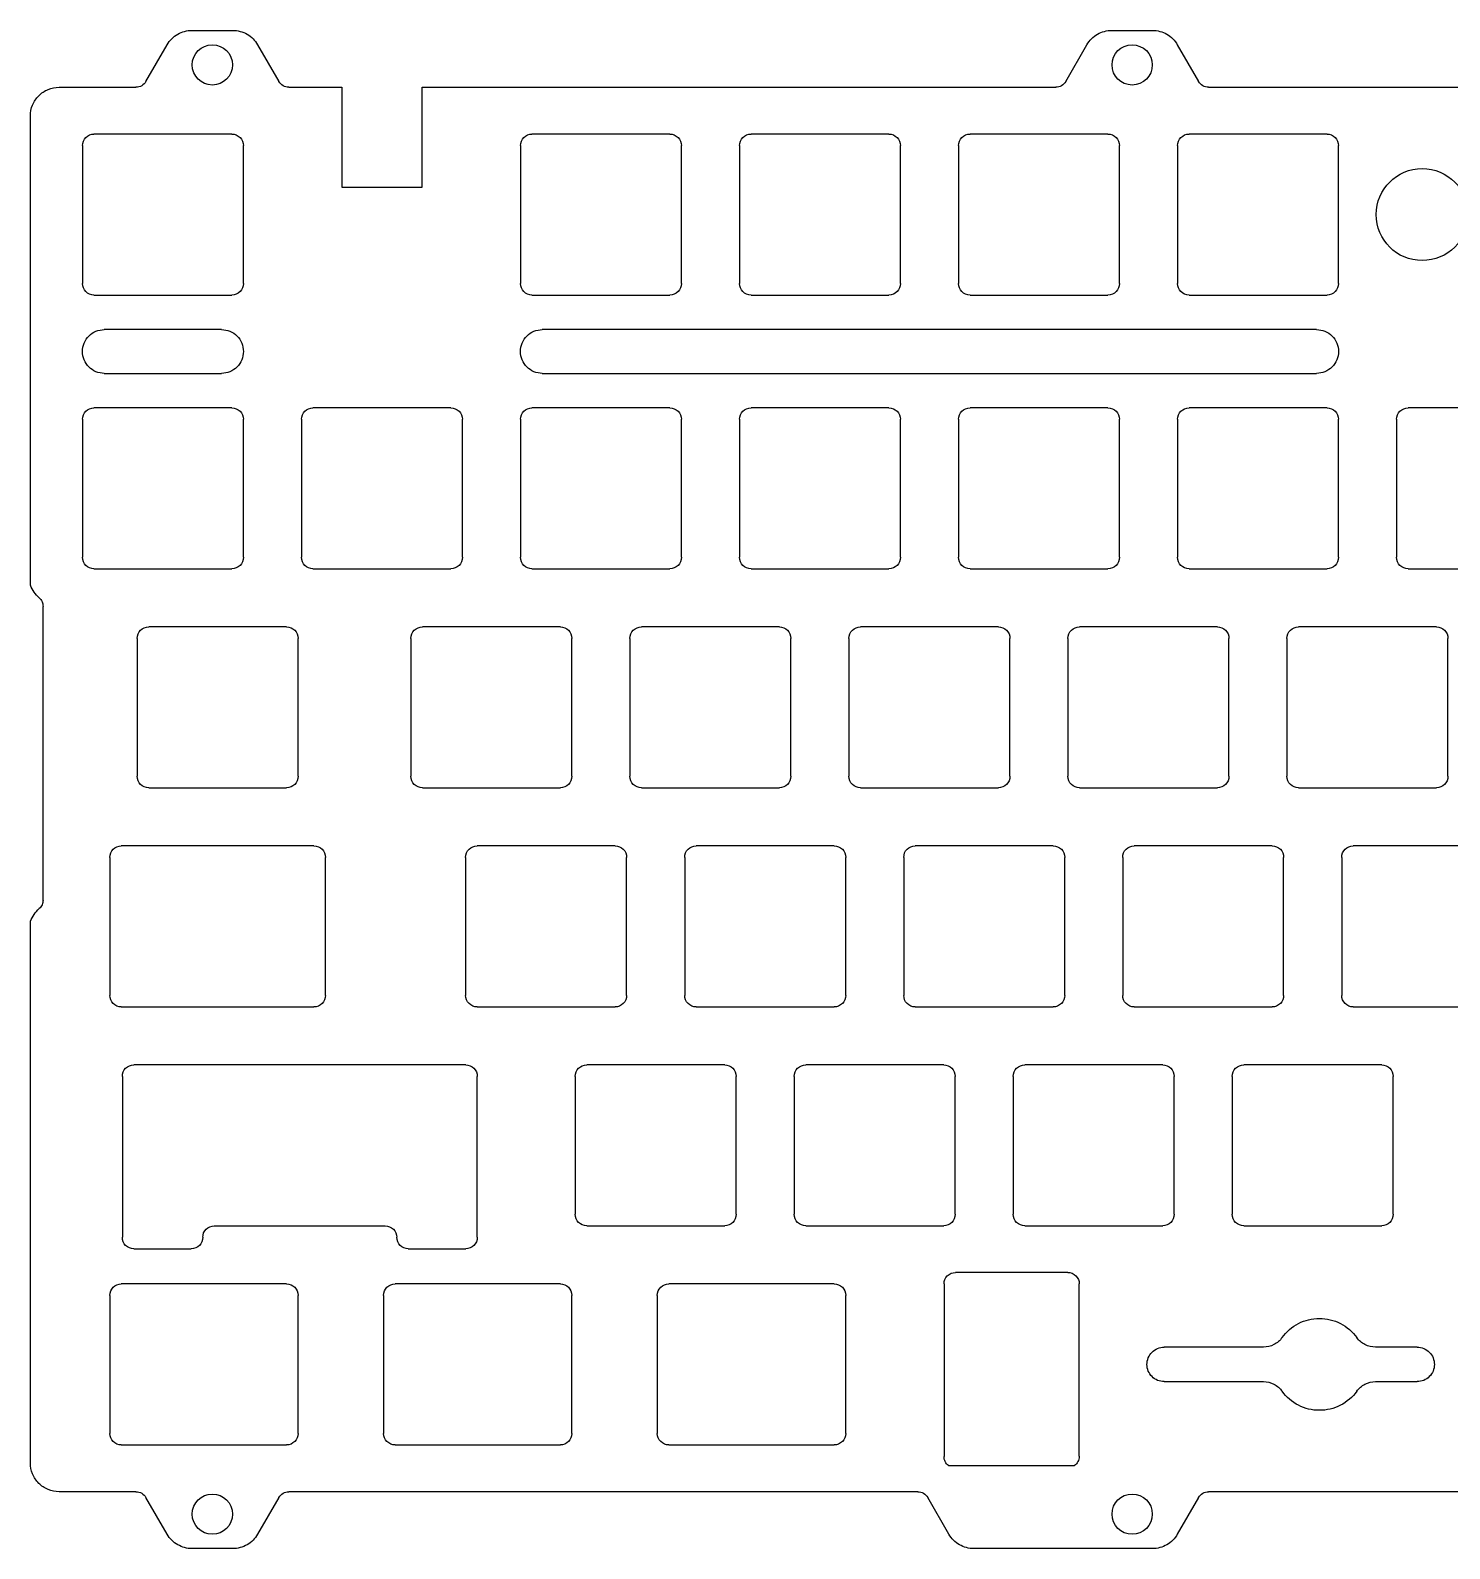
# Model space of a CAD drawing. Header units: millimetres. Extents: x 0 to 592, y 0 to 132.
# Drawn here: x 0 to 123.4, y 0 to 132.1 of the extents above; entities that cross this region are included whole.
import ezdxf

# ---------------------------------------------------------------- set-up
doc = ezdxf.new("R2010")
doc.units = ezdxf.units.MM
doc.layers.get('0').update_dxf_attribs({"lineweight": 35})

msp = doc.modelspace()

# ---------------------------------------------------------------- linework, layer by layer
at = {"color": 7, "linetype": 'Continuous', "lineweight": 25}
for p, q in [((14.06, 132.06), (17.6, 132.06)), ((94.06, 132.06), (97.6, 132.06)), ((10.05, 127.61), (11.9, 130.81)), ((19.76, 130.81), (21.61, 127.61)), ((90.05, 127.61), (91.9, 130.81)), ((99.76, 130.81), (101.61, 127.61)), ((2.5, 127.11), (9.18, 127.11)), ((22.48, 127.11), (27.08, 127.11)), ((27.08, 127.11), (27.08, 118.41)), ((34.08, 118.41), (34.08, 127.11)), ((34.08, 127.11), (89.18, 127.11)), ((102.48, 127.11), (169.18, 127.11)), ((0, 121.74), (0, 124.61)), ((17.53, 123.04), (5.53, 123.04)), ((55.63, 123.04), (43.63, 123.04)), ((74.68, 123.04), (62.68, 123.04)), ((93.73, 123.04), (81.73, 123.04)), ((112.78, 123.04), (100.78, 123.04)), ((0, 83.8), (0, 121.73)), ((4.53, 122.04), (4.53, 110.04)), ((18.53, 110.04), (18.53, 122.04)), ((42.63, 122.04), (42.63, 110.04)), ((56.63, 110.04), (56.63, 122.04)), ((61.68, 122.04), (61.68, 110.04)), ((75.68, 110.04), (75.68, 122.04)), ((80.73, 122.04), (80.73, 110.04)), ((94.73, 110.04), (94.73, 122.04)), ((99.78, 122.04), (99.78, 110.04)), ((113.78, 110.04), (113.78, 122.04)), ((27.08, 118.41), (34.08, 118.41)), ((5.53, 109.04), (17.53, 109.04)), ((43.63, 109.04), (55.63, 109.04)), ((62.68, 109.04), (74.68, 109.04)), ((81.73, 109.04), (93.73, 109.04)), ((100.78, 109.04), (112.78, 109.04)), ((16.63, 106.03), (6.43, 106.03)), ((111.88, 106.03), (44.53, 106.03)), ((6.43, 102.23), (16.63, 102.23)), ((44.53, 102.23), (111.88, 102.23)), ((17.53, 99.23), (5.53, 99.23)), ((36.58, 99.23), (24.58, 99.23)), ((55.63, 99.23), (43.63, 99.23)), ((74.68, 99.23), (62.68, 99.23)), ((93.73, 99.23), (81.73, 99.23)), ((112.78, 99.23), (100.78, 99.23)), ((131.83, 99.23), (119.83, 99.23)), ((4.53, 98.23), (4.53, 86.23)), ((18.53, 86.23), (18.53, 98.23)), ((23.58, 98.23), (23.58, 86.23)), ((37.58, 86.23), (37.58, 98.23)), ((42.63, 98.23), (42.63, 86.23)), ((56.63, 86.23), (56.63, 98.23)), ((61.68, 98.23), (61.68, 86.23)), ((75.68, 86.23), (75.68, 98.23)), ((80.73, 98.23), (80.73, 86.23)), ((94.73, 86.23), (94.73, 98.23)), ((99.78, 98.23), (99.78, 86.23)), ((113.78, 86.23), (113.78, 98.23)), ((118.83, 98.23), (118.83, 86.23)), ((5.53, 85.23), (17.53, 85.23)), ((24.58, 85.23), (36.58, 85.23)), ((43.63, 85.23), (55.63, 85.23)), ((62.68, 85.23), (74.68, 85.23)), ((81.73, 85.23), (93.73, 85.23)), ((100.78, 85.23), (112.78, 85.23)), ((119.83, 85.23), (131.83, 85.23)), ((1.1, 56.41), (1.1, 81.96)), ((22.29, 80.18), (10.29, 80.18)), ((46.1, 80.18), (34.1, 80.18)), ((65.15, 80.18), (53.15, 80.18)), ((84.2, 80.18), (72.2, 80.18)), ((103.25, 80.18), (91.25, 80.18)), ((122.3, 80.18), (110.3, 80.18)), ((9.29, 79.18), (9.29, 67.18)), ((23.29, 67.18), (23.29, 79.18)), ((33.1, 79.18), (33.1, 67.18)), ((47.1, 67.18), (47.1, 79.18)), ((52.15, 79.18), (52.15, 67.18)), ((66.15, 67.18), (66.15, 79.18)), ((71.2, 79.18), (71.2, 67.18)), ((85.2, 67.18), (85.2, 79.18)), ((90.25, 79.18), (90.25, 67.18)), ((104.25, 67.18), (104.25, 79.18)), ((109.3, 79.18), (109.3, 67.18)), ((123.3, 67.18), (123.3, 79.18)), ((10.29, 66.18), (22.29, 66.18)), ((34.1, 66.18), (46.1, 66.18)), ((53.15, 66.18), (65.15, 66.18)), ((72.2, 66.18), (84.2, 66.18)), ((91.25, 66.18), (103.25, 66.18)), ((110.3, 66.18), (122.3, 66.18)), ((24.67, 61.12), (7.91, 61.12)), ((50.86, 61.12), (38.86, 61.12)), ((69.92, 61.12), (57.92, 61.12)), ((88.97, 61.12), (76.97, 61.12)), ((108.01, 61.12), (96.01, 61.12)), ((127.06, 61.12), (115.06, 61.12)), ((6.91, 60.12), (6.91, 48.12)), ((25.67, 48.12), (25.67, 60.12)), ((37.86, 60.12), (37.86, 48.12)), ((51.86, 48.12), (51.86, 60.12)), ((56.92, 60.12), (56.92, 48.12)), ((70.92, 48.12), (70.92, 60.12)), ((75.97, 60.12), (75.97, 48.12)), ((89.97, 48.12), (89.97, 60.12)), ((95.01, 60.12), (95.01, 48.12)), ((109.01, 48.12), (109.01, 60.12)), ((114.06, 60.12), (114.06, 48.12)), ((0, 7.45), (0, 54.57)), ((7.91, 47.12), (24.67, 47.12)), ((38.86, 47.12), (50.86, 47.12)), ((57.92, 47.12), (69.92, 47.12)), ((76.97, 47.12), (88.97, 47.12)), ((96.01, 47.12), (108.01, 47.12)), ((115.06, 47.12), (127.06, 47.12)), ((8, 41.08), (8, 27.08)), ((37.87, 42.08), (9, 42.08)), ((38.87, 27.08), (38.87, 41.08)), ((47.39, 41.08), (47.39, 29.08)), ((60.39, 42.08), (48.39, 42.08)), ((61.39, 29.08), (61.39, 41.08)), ((66.44, 41.08), (66.44, 29.08)), ((79.44, 42.08), (67.44, 42.08)), ((80.44, 29.08), (80.44, 41.08)), ((85.49, 41.08), (85.49, 29.08)), ((98.49, 42.08), (86.49, 42.08)), ((99.49, 29.08), (99.49, 41.08)), ((104.54, 41.08), (104.54, 29.08)), ((117.54, 42.08), (105.54, 42.08)), ((118.54, 29.08), (118.54, 41.08)), ((16, 28.08), (30.87, 28.08)), ((48.39, 28.08), (60.39, 28.08)), ((67.44, 28.08), (79.44, 28.08)), ((86.49, 28.08), (98.49, 28.08)), ((105.54, 28.08), (117.54, 28.08)), ((9, 26.08), (14, 26.08)), ((32.87, 26.08), (37.87, 26.08)), ((90.23, 24.02), (80.46, 24.02)), ((22.29, 23.03), (7.91, 23.03)), ((46.1, 23.03), (31.72, 23.03)), ((69.92, 23.03), (55.53, 23.03)), ((79.47, 23.03), (79.47, 8.02)), ((91.23, 8.03), (91.23, 23.03)), ((6.91, 22.03), (6.91, 10.02)), ((23.29, 10.02), (23.29, 22.03)), ((30.72, 22.03), (30.72, 10.02)), ((47.1, 10.02), (47.1, 22.03)), ((54.53, 22.03), (54.53, 10.02)), ((70.92, 10.02), (70.92, 22.03)), ((107.25, 17.53), (98.62, 17.53)), ((120.62, 17.53), (116.99, 17.53)), ((98.62, 14.53), (107.25, 14.53)), ((116.99, 14.53), (120.62, 14.53)), ((7.91, 9.02), (22.29, 9.02)), ((31.72, 9.02), (46.1, 9.02)), ((55.53, 9.02), (69.92, 9.02)), ((79.87, 7.22), (90.82, 7.22)), ((9.18, 4.95), (2.5, 4.95)), ((11.9, 1.25), (10.05, 4.45)), ((21.61, 4.45), (19.76, 1.25)), ((77.18, 4.95), (22.48, 4.95)), ((79.9, 1.25), (78.05, 4.45)), ((101.61, 4.45), (99.76, 1.25)), ((169.18, 4.95), (102.48, 4.95)), ((17.6, 0), (14.06, 0)), ((97.6, 0), (82.06, 0))]:
    msp.add_line(p, q, dxfattribs=at)
for centre, radius in [((15.83, 129.06), 1.75), ((95.83, 129.06), 1.75), ((121.06, 116.04), 4), ((15.83, 3), 1.75), ((95.83, 3), 1.75)]:
    msp.add_circle(centre, radius, dxfattribs=at)
for points, knots in [([(11.9, 130.81), (12.12, 131.19), (12.44, 131.51), (13.19, 131.95), (13.63, 132.06), (14.06, 132.06)], [0, 0, 0, 0, 1.305135, 1.305135, 2.61027, 2.61027, 2.61027, 2.61027]), ([(17.6, 132.06), (18.04, 132.06), (18.47, 131.95), (19.23, 131.51), (19.55, 131.19), (19.76, 130.81)], [0, 0, 0, 0, 1.305135, 1.305135, 2.61027, 2.61027, 2.61027, 2.61027]), ([(91.9, 130.81), (92.12, 131.19), (92.44, 131.51), (93.19, 131.95), (93.63, 132.06), (94.06, 132.06)], [0, 0, 0, 0, 1.305135, 1.305135, 2.61027, 2.61027, 2.61027, 2.61027]), ([(97.6, 132.06), (98.04, 132.06), (98.47, 131.95), (99.23, 131.51), (99.55, 131.19), (99.76, 130.81)], [0, 0, 0, 0, 1.305135, 1.305135, 2.61027, 2.61027, 2.61027, 2.61027]), ([(0, 124.61), (0, 124.94), (0.07, 125.27), (0.32, 125.87), (0.5, 126.15), (0.96, 126.61), (1.24, 126.8), (1.85, 127.05), (2.17, 127.11), (2.5, 127.11)], [0, 0, 0, 0, 0.980141, 0.980141, 1.960282, 1.960282, 2.940424, 2.940424, 3.920565, 3.920565, 3.920565, 3.920565]), ([(10.05, 127.61), (9.96, 127.46), (9.84, 127.33), (9.53, 127.16), (9.36, 127.11), (9.18, 127.11)], [0, 0, 0, 0, 0.522054, 0.522054, 1.044108, 1.044108, 1.044108, 1.044108]), ([(22.48, 127.11), (22.3, 127.11), (22.13, 127.16), (21.83, 127.33), (21.7, 127.46), (21.61, 127.61)], [0, 0, 0, 0, 0.522054, 0.522054, 1.044108, 1.044108, 1.044108, 1.044108]), ([(90.05, 127.61), (89.96, 127.46), (89.84, 127.33), (89.53, 127.16), (89.36, 127.11), (89.18, 127.11)], [0, 0, 0, 0, 0.522054, 0.522054, 1.044108, 1.044108, 1.044108, 1.044108]), ([(102.48, 127.11), (102.3, 127.11), (102.13, 127.16), (101.83, 127.33), (101.7, 127.46), (101.61, 127.61)], [0, 0, 0, 0, 0.522054, 0.522054, 1.044108, 1.044108, 1.044108, 1.044108]), ([(4.53, 122.04), (4.53, 122.3), (4.64, 122.56), (5.01, 122.93), (5.27, 123.04), (5.53, 123.04)], [0, 0, 0, 0, 0.779981, 0.779981, 1.559962, 1.559962, 1.559962, 1.559962]), ([(17.53, 123.04), (17.79, 123.04), (18.05, 122.93), (18.42, 122.56), (18.53, 122.3), (18.53, 122.04)], [0, 0, 0, 0, 0.779981, 0.779981, 1.559962, 1.559962, 1.559962, 1.559962]), ([(42.63, 122.04), (42.63, 122.3), (42.74, 122.56), (43.11, 122.93), (43.37, 123.04), (43.63, 123.04)], [0, 0, 0, 0, 0.779981, 0.779981, 1.559962, 1.559962, 1.559962, 1.559962]), ([(55.63, 123.04), (55.89, 123.04), (56.15, 122.93), (56.52, 122.56), (56.63, 122.3), (56.63, 122.04)], [0, 0, 0, 0, 0.779981, 0.779981, 1.559962, 1.559962, 1.559962, 1.559962]), ([(61.68, 122.04), (61.68, 122.3), (61.79, 122.56), (62.16, 122.93), (62.42, 123.04), (62.68, 123.04)], [0, 0, 0, 0, 0.779981, 0.779981, 1.559962, 1.559962, 1.559962, 1.559962]), ([(74.68, 123.04), (74.94, 123.04), (75.2, 122.93), (75.57, 122.56), (75.68, 122.3), (75.68, 122.04)], [0, 0, 0, 0, 0.779981, 0.779981, 1.559962, 1.559962, 1.559962, 1.559962]), ([(80.73, 122.04), (80.73, 122.3), (80.84, 122.56), (81.21, 122.93), (81.47, 123.04), (81.73, 123.04)], [0, 0, 0, 0, 0.779981, 0.779981, 1.559962, 1.559962, 1.559962, 1.559962]), ([(93.73, 123.04), (93.99, 123.04), (94.25, 122.93), (94.62, 122.56), (94.73, 122.3), (94.73, 122.04)], [0, 0, 0, 0, 0.779981, 0.779981, 1.559962, 1.559962, 1.559962, 1.559962]), ([(99.78, 122.04), (99.78, 122.3), (99.89, 122.56), (100.26, 122.93), (100.52, 123.04), (100.78, 123.04)], [0, 0, 0, 0, 0.779981, 0.779981, 1.559962, 1.559962, 1.559962, 1.559962]), ([(112.78, 123.04), (113.04, 123.04), (113.3, 122.93), (113.67, 122.56), (113.78, 122.3), (113.78, 122.04)], [0, 0, 0, 0, 0.779981, 0.779981, 1.559962, 1.559962, 1.559962, 1.559962]), ([(5.53, 109.04), (5.27, 109.04), (5.01, 109.15), (4.64, 109.52), (4.53, 109.78), (4.53, 110.04)], [0, 0, 0, 0, 0.779981, 0.779981, 1.559962, 1.559962, 1.559962, 1.559962]), ([(18.53, 110.04), (18.53, 109.78), (18.42, 109.52), (18.05, 109.15), (17.79, 109.04), (17.53, 109.04)], [0, 0, 0, 0, 0.779981, 0.779981, 1.559962, 1.559962, 1.559962, 1.559962]), ([(43.63, 109.04), (43.37, 109.04), (43.11, 109.15), (42.74, 109.52), (42.63, 109.78), (42.63, 110.04)], [0, 0, 0, 0, 0.779981, 0.779981, 1.559962, 1.559962, 1.559962, 1.559962]), ([(56.63, 110.04), (56.63, 109.78), (56.52, 109.52), (56.15, 109.15), (55.89, 109.04), (55.63, 109.04)], [0, 0, 0, 0, 0.779981, 0.779981, 1.559962, 1.559962, 1.559962, 1.559962]), ([(62.68, 109.04), (62.42, 109.04), (62.16, 109.15), (61.79, 109.52), (61.68, 109.78), (61.68, 110.04)], [0, 0, 0, 0, 0.779981, 0.779981, 1.559962, 1.559962, 1.559962, 1.559962]), ([(75.68, 110.04), (75.68, 109.78), (75.57, 109.52), (75.2, 109.15), (74.94, 109.04), (74.68, 109.04)], [0, 0, 0, 0, 0.779981, 0.779981, 1.559962, 1.559962, 1.559962, 1.559962]), ([(81.73, 109.04), (81.47, 109.04), (81.21, 109.15), (80.84, 109.52), (80.73, 109.78), (80.73, 110.04)], [0, 0, 0, 0, 0.779981, 0.779981, 1.559962, 1.559962, 1.559962, 1.559962]), ([(94.73, 110.04), (94.73, 109.78), (94.62, 109.52), (94.25, 109.15), (93.99, 109.04), (93.73, 109.04)], [0, 0, 0, 0, 0.779981, 0.779981, 1.559962, 1.559962, 1.559962, 1.559962]), ([(100.78, 109.04), (100.52, 109.04), (100.26, 109.15), (99.89, 109.52), (99.78, 109.78), (99.78, 110.04)], [0, 0, 0, 0, 0.779981, 0.779981, 1.559962, 1.559962, 1.559962, 1.559962]), ([(113.78, 110.04), (113.78, 109.78), (113.67, 109.52), (113.3, 109.15), (113.04, 109.04), (112.78, 109.04)], [0, 0, 0, 0, 0.779981, 0.779981, 1.559962, 1.559962, 1.559962, 1.559962]), ([(6.43, 102.23), (6.18, 102.23), (5.93, 102.28), (5.47, 102.47), (5.26, 102.61), (4.91, 102.96), (4.77, 103.17), (4.58, 103.63), (4.53, 103.88), (4.53, 104.38), (4.58, 104.63), (4.77, 105.09), (4.91, 105.3), (5.26, 105.65), (5.47, 105.79), (5.93, 105.98), (6.18, 106.03), (6.43, 106.03)], [0, 0, 0, 0, 0.744907, 0.744907, 1.489815, 1.489815, 2.234722, 2.234722, 2.979629, 2.979629, 3.724536, 3.724536, 4.469444, 4.469444, 5.214351, 5.214351, 5.959258, 5.959258, 5.959258, 5.959258]), ([(16.63, 106.03), (16.88, 106.03), (17.12, 105.98), (17.58, 105.79), (17.8, 105.65), (18.15, 105.3), (18.29, 105.09), (18.48, 104.63), (18.53, 104.38), (18.53, 103.88), (18.48, 103.63), (18.29, 103.17), (18.15, 102.96), (17.8, 102.61), (17.58, 102.47), (17.12, 102.28), (16.88, 102.23), (16.63, 102.23)], [0, 0, 0, 0, 0.744907, 0.744907, 1.489815, 1.489815, 2.234722, 2.234722, 2.979629, 2.979629, 3.724536, 3.724536, 4.469444, 4.469444, 5.214351, 5.214351, 5.959258, 5.959258, 5.959258, 5.959258]), ([(44.53, 102.23), (44.28, 102.23), (44.03, 102.28), (43.57, 102.47), (43.36, 102.61), (43.01, 102.96), (42.87, 103.17), (42.68, 103.63), (42.63, 103.88), (42.63, 104.38), (42.68, 104.63), (42.87, 105.09), (43.01, 105.3), (43.36, 105.65), (43.57, 105.79), (44.03, 105.98), (44.28, 106.03), (44.53, 106.03)], [0, 0, 0, 0, 0.744907, 0.744907, 1.489815, 1.489815, 2.234722, 2.234722, 2.979629, 2.979629, 3.724536, 3.724536, 4.469444, 4.469444, 5.214351, 5.214351, 5.959258, 5.959258, 5.959258, 5.959258]), ([(111.88, 106.03), (112.13, 106.03), (112.37, 105.98), (112.83, 105.79), (113.05, 105.65), (113.4, 105.3), (113.54, 105.09), (113.73, 104.63), (113.78, 104.38), (113.78, 103.88), (113.73, 103.63), (113.54, 103.17), (113.4, 102.96), (113.05, 102.61), (112.83, 102.47), (112.37, 102.28), (112.13, 102.23), (111.88, 102.23)], [0, 0, 0, 0, 0.744907, 0.744907, 1.489815, 1.489815, 2.234722, 2.234722, 2.979629, 2.979629, 3.724536, 3.724536, 4.469444, 4.469444, 5.214351, 5.214351, 5.959258, 5.959258, 5.959258, 5.959258]), ([(4.53, 98.23), (4.53, 98.49), (4.64, 98.75), (5.01, 99.12), (5.27, 99.23), (5.53, 99.23)], [0, 0, 0, 0, 0.779981, 0.779981, 1.559962, 1.559962, 1.559962, 1.559962]), ([(17.53, 99.23), (17.79, 99.23), (18.05, 99.12), (18.42, 98.75), (18.53, 98.49), (18.53, 98.23)], [0, 0, 0, 0, 0.779981, 0.779981, 1.559962, 1.559962, 1.559962, 1.559962]), ([(23.58, 98.23), (23.58, 98.49), (23.69, 98.75), (24.06, 99.12), (24.32, 99.23), (24.58, 99.23)], [0, 0, 0, 0, 0.779981, 0.779981, 1.559962, 1.559962, 1.559962, 1.559962]), ([(36.58, 99.23), (36.84, 99.23), (37.1, 99.12), (37.47, 98.75), (37.58, 98.49), (37.58, 98.23)], [0, 0, 0, 0, 0.779981, 0.779981, 1.559962, 1.559962, 1.559962, 1.559962]), ([(42.63, 98.23), (42.63, 98.49), (42.74, 98.75), (43.11, 99.12), (43.37, 99.23), (43.63, 99.23)], [0, 0, 0, 0, 0.779981, 0.779981, 1.559962, 1.559962, 1.559962, 1.559962]), ([(55.63, 99.23), (55.89, 99.23), (56.15, 99.12), (56.52, 98.75), (56.63, 98.49), (56.63, 98.23)], [0, 0, 0, 0, 0.779981, 0.779981, 1.559962, 1.559962, 1.559962, 1.559962]), ([(61.68, 98.23), (61.68, 98.49), (61.79, 98.75), (62.16, 99.12), (62.42, 99.23), (62.68, 99.23)], [0, 0, 0, 0, 0.779981, 0.779981, 1.559962, 1.559962, 1.559962, 1.559962]), ([(74.68, 99.23), (74.94, 99.23), (75.2, 99.12), (75.57, 98.75), (75.68, 98.49), (75.68, 98.23)], [0, 0, 0, 0, 0.779981, 0.779981, 1.559962, 1.559962, 1.559962, 1.559962]), ([(80.73, 98.23), (80.73, 98.49), (80.84, 98.75), (81.21, 99.12), (81.47, 99.23), (81.73, 99.23)], [0, 0, 0, 0, 0.779981, 0.779981, 1.559962, 1.559962, 1.559962, 1.559962]), ([(93.73, 99.23), (93.99, 99.23), (94.25, 99.12), (94.62, 98.75), (94.73, 98.49), (94.73, 98.23)], [0, 0, 0, 0, 0.779981, 0.779981, 1.559962, 1.559962, 1.559962, 1.559962]), ([(99.78, 98.23), (99.78, 98.49), (99.89, 98.75), (100.26, 99.12), (100.52, 99.23), (100.78, 99.23)], [0, 0, 0, 0, 0.779981, 0.779981, 1.559962, 1.559962, 1.559962, 1.559962]), ([(112.78, 99.23), (113.04, 99.23), (113.3, 99.12), (113.67, 98.75), (113.78, 98.49), (113.78, 98.23)], [0, 0, 0, 0, 0.779981, 0.779981, 1.559962, 1.559962, 1.559962, 1.559962]), ([(118.83, 98.23), (118.83, 98.49), (118.94, 98.75), (119.31, 99.12), (119.57, 99.23), (119.83, 99.23)], [0, 0, 0, 0, 0.779981, 0.779981, 1.559962, 1.559962, 1.559962, 1.559962]), ([(5.53, 85.23), (5.27, 85.23), (5.01, 85.33), (4.64, 85.7), (4.53, 85.96), (4.53, 86.23)], [0, 0, 0, 0, 0.779981, 0.779981, 1.559962, 1.559962, 1.559962, 1.559962]), ([(18.53, 86.23), (18.53, 85.96), (18.42, 85.7), (18.05, 85.33), (17.79, 85.23), (17.53, 85.23)], [0, 0, 0, 0, 0.779981, 0.779981, 1.559962, 1.559962, 1.559962, 1.559962]), ([(24.58, 85.23), (24.32, 85.23), (24.06, 85.33), (23.69, 85.7), (23.58, 85.96), (23.58, 86.23)], [0, 0, 0, 0, 0.779981, 0.779981, 1.559962, 1.559962, 1.559962, 1.559962]), ([(37.58, 86.23), (37.58, 85.96), (37.47, 85.7), (37.1, 85.33), (36.84, 85.23), (36.58, 85.23)], [0, 0, 0, 0, 0.779981, 0.779981, 1.559962, 1.559962, 1.559962, 1.559962]), ([(43.63, 85.23), (43.37, 85.23), (43.11, 85.33), (42.74, 85.7), (42.63, 85.96), (42.63, 86.23)], [0, 0, 0, 0, 0.779981, 0.779981, 1.559962, 1.559962, 1.559962, 1.559962]), ([(56.63, 86.23), (56.63, 85.96), (56.52, 85.7), (56.15, 85.33), (55.89, 85.23), (55.63, 85.23)], [0, 0, 0, 0, 0.779981, 0.779981, 1.559962, 1.559962, 1.559962, 1.559962]), ([(62.68, 85.23), (62.42, 85.23), (62.16, 85.33), (61.79, 85.7), (61.68, 85.96), (61.68, 86.23)], [0, 0, 0, 0, 0.779981, 0.779981, 1.559962, 1.559962, 1.559962, 1.559962]), ([(75.68, 86.23), (75.68, 85.96), (75.57, 85.7), (75.2, 85.33), (74.94, 85.23), (74.68, 85.23)], [0, 0, 0, 0, 0.779981, 0.779981, 1.559962, 1.559962, 1.559962, 1.559962]), ([(81.73, 85.23), (81.47, 85.23), (81.21, 85.33), (80.84, 85.7), (80.73, 85.96), (80.73, 86.23)], [0, 0, 0, 0, 0.779981, 0.779981, 1.559962, 1.559962, 1.559962, 1.559962]), ([(94.73, 86.23), (94.73, 85.96), (94.62, 85.7), (94.25, 85.33), (93.99, 85.23), (93.73, 85.23)], [0, 0, 0, 0, 0.779981, 0.779981, 1.559962, 1.559962, 1.559962, 1.559962]), ([(100.78, 85.23), (100.52, 85.23), (100.26, 85.33), (99.89, 85.7), (99.78, 85.96), (99.78, 86.23)], [0, 0, 0, 0, 0.779981, 0.779981, 1.559962, 1.559962, 1.559962, 1.559962]), ([(113.78, 86.23), (113.78, 85.96), (113.67, 85.7), (113.3, 85.33), (113.04, 85.23), (112.78, 85.23)], [0, 0, 0, 0, 0.779981, 0.779981, 1.559962, 1.559962, 1.559962, 1.559962]), ([(119.83, 85.23), (119.57, 85.23), (119.31, 85.33), (118.94, 85.7), (118.83, 85.96), (118.83, 86.23)], [0, 0, 0, 0, 0.779981, 0.779981, 1.559962, 1.559962, 1.559962, 1.559962]), ([(0.77, 82.7), (0.88, 82.61), (0.96, 82.49), (1.07, 82.24), (1.1, 82.1), (1.1, 81.96)], [0, 0, 0, 0, 0.4183517, 0.4183517, 0.8367035, 0.8367035, 0.8367035, 0.8367035]), ([(9.29, 79.18), (9.29, 79.44), (9.4, 79.7), (9.77, 80.07), (10.03, 80.18), (10.29, 80.18)], [0, 0, 0, 0, 0.779981, 0.779981, 1.559962, 1.559962, 1.559962, 1.559962]), ([(22.29, 80.18), (22.55, 80.18), (22.81, 80.07), (23.18, 79.7), (23.29, 79.44), (23.29, 79.18)], [0, 0, 0, 0, 0.779981, 0.779981, 1.559962, 1.559962, 1.559962, 1.559962]), ([(33.1, 79.18), (33.1, 79.44), (33.21, 79.7), (33.58, 80.07), (33.84, 80.18), (34.1, 80.18)], [0, 0, 0, 0, 0.779981, 0.779981, 1.559962, 1.559962, 1.559962, 1.559962]), ([(46.1, 80.18), (46.36, 80.18), (46.62, 80.07), (46.99, 79.7), (47.1, 79.44), (47.1, 79.18)], [0, 0, 0, 0, 0.779981, 0.779981, 1.559962, 1.559962, 1.559962, 1.559962]), ([(52.15, 79.18), (52.15, 79.44), (52.26, 79.7), (52.63, 80.07), (52.89, 80.18), (53.15, 80.18)], [0, 0, 0, 0, 0.779981, 0.779981, 1.559962, 1.559962, 1.559962, 1.559962]), ([(65.15, 80.18), (65.41, 80.18), (65.67, 80.07), (66.04, 79.7), (66.15, 79.44), (66.15, 79.18)], [0, 0, 0, 0, 0.779981, 0.779981, 1.559962, 1.559962, 1.559962, 1.559962]), ([(71.2, 79.18), (71.2, 79.44), (71.31, 79.7), (71.68, 80.07), (71.94, 80.18), (72.2, 80.18)], [0, 0, 0, 0, 0.779981, 0.779981, 1.559962, 1.559962, 1.559962, 1.559962]), ([(84.2, 80.18), (84.46, 80.18), (84.72, 80.07), (85.09, 79.7), (85.2, 79.44), (85.2, 79.18)], [0, 0, 0, 0, 0.779981, 0.779981, 1.559962, 1.559962, 1.559962, 1.559962]), ([(90.25, 79.18), (90.25, 79.44), (90.36, 79.7), (90.73, 80.07), (90.99, 80.18), (91.25, 80.18)], [0, 0, 0, 0, 0.779981, 0.779981, 1.559962, 1.559962, 1.559962, 1.559962]), ([(103.25, 80.18), (103.51, 80.18), (103.77, 80.07), (104.14, 79.7), (104.25, 79.44), (104.25, 79.18)], [0, 0, 0, 0, 0.779981, 0.779981, 1.559962, 1.559962, 1.559962, 1.559962]), ([(109.3, 79.18), (109.3, 79.44), (109.41, 79.7), (109.78, 80.07), (110.04, 80.18), (110.3, 80.18)], [0, 0, 0, 0, 0.779981, 0.779981, 1.559962, 1.559962, 1.559962, 1.559962]), ([(122.3, 80.18), (122.56, 80.18), (122.82, 80.07), (123.19, 79.7), (123.3, 79.44), (123.3, 79.18)], [0, 0, 0, 0, 0.779981, 0.779981, 1.559962, 1.559962, 1.559962, 1.559962]), ([(10.29, 66.18), (10.03, 66.18), (9.77, 66.28), (9.4, 66.65), (9.29, 66.91), (9.29, 67.18)], [0, 0, 0, 0, 0.779981, 0.779981, 1.559962, 1.559962, 1.559962, 1.559962]), ([(23.29, 67.18), (23.29, 66.91), (23.18, 66.65), (22.81, 66.28), (22.55, 66.18), (22.29, 66.18)], [0, 0, 0, 0, 0.779981, 0.779981, 1.559962, 1.559962, 1.559962, 1.559962]), ([(34.1, 66.18), (33.84, 66.18), (33.58, 66.28), (33.21, 66.65), (33.1, 66.91), (33.1, 67.18)], [0, 0, 0, 0, 0.779981, 0.779981, 1.559962, 1.559962, 1.559962, 1.559962]), ([(47.1, 67.18), (47.1, 66.91), (46.99, 66.65), (46.62, 66.28), (46.36, 66.18), (46.1, 66.18)], [0, 0, 0, 0, 0.779981, 0.779981, 1.559962, 1.559962, 1.559962, 1.559962]), ([(53.15, 66.18), (52.89, 66.18), (52.63, 66.28), (52.26, 66.65), (52.15, 66.91), (52.15, 67.18)], [0, 0, 0, 0, 0.779981, 0.779981, 1.559962, 1.559962, 1.559962, 1.559962]), ([(66.15, 67.18), (66.15, 66.91), (66.04, 66.65), (65.67, 66.28), (65.41, 66.18), (65.15, 66.18)], [0, 0, 0, 0, 0.779981, 0.779981, 1.559962, 1.559962, 1.559962, 1.559962]), ([(72.2, 66.18), (71.94, 66.18), (71.68, 66.28), (71.31, 66.65), (71.2, 66.91), (71.2, 67.18)], [0, 0, 0, 0, 0.779981, 0.779981, 1.559962, 1.559962, 1.559962, 1.559962]), ([(85.2, 67.18), (85.2, 66.91), (85.09, 66.65), (84.72, 66.28), (84.46, 66.18), (84.2, 66.18)], [0, 0, 0, 0, 0.779981, 0.779981, 1.559962, 1.559962, 1.559962, 1.559962]), ([(91.25, 66.18), (90.99, 66.18), (90.73, 66.28), (90.36, 66.65), (90.25, 66.91), (90.25, 67.18)], [0, 0, 0, 0, 0.779981, 0.779981, 1.559962, 1.559962, 1.559962, 1.559962]), ([(104.25, 67.18), (104.25, 66.91), (104.14, 66.65), (103.77, 66.28), (103.51, 66.18), (103.25, 66.18)], [0, 0, 0, 0, 0.779981, 0.779981, 1.559962, 1.559962, 1.559962, 1.559962]), ([(110.3, 66.18), (110.04, 66.18), (109.78, 66.28), (109.41, 66.65), (109.3, 66.91), (109.3, 67.18)], [0, 0, 0, 0, 0.779981, 0.779981, 1.559962, 1.559962, 1.559962, 1.559962]), ([(123.3, 67.18), (123.3, 66.91), (123.19, 66.65), (122.82, 66.28), (122.56, 66.18), (122.3, 66.18)], [0, 0, 0, 0, 0.779981, 0.779981, 1.559962, 1.559962, 1.559962, 1.559962]), ([(6.91, 60.12), (6.91, 60.39), (7.02, 60.65), (7.39, 61.02), (7.65, 61.12), (7.91, 61.12)], [0, 0, 0, 0, 0.779981, 0.779981, 1.559962, 1.559962, 1.559962, 1.559962]), ([(24.67, 61.12), (24.94, 61.12), (25.2, 61.02), (25.57, 60.65), (25.67, 60.39), (25.67, 60.12)], [0, 0, 0, 0, 0.779981, 0.779981, 1.559962, 1.559962, 1.559962, 1.559962]), ([(37.86, 60.12), (37.86, 60.39), (37.97, 60.65), (38.34, 61.02), (38.6, 61.12), (38.86, 61.12)], [0, 0, 0, 0, 0.779981, 0.779981, 1.559962, 1.559962, 1.559962, 1.559962]), ([(50.86, 61.12), (51.13, 61.12), (51.39, 61.02), (51.76, 60.65), (51.86, 60.39), (51.86, 60.12)], [0, 0, 0, 0, 0.779981, 0.779981, 1.559962, 1.559962, 1.559962, 1.559962]), ([(56.92, 60.12), (56.92, 60.39), (57.02, 60.65), (57.39, 61.02), (57.65, 61.12), (57.92, 61.12)], [0, 0, 0, 0, 0.779981, 0.779981, 1.559962, 1.559962, 1.559962, 1.559962]), ([(69.92, 61.12), (70.18, 61.12), (70.44, 61.02), (70.81, 60.65), (70.92, 60.39), (70.92, 60.12)], [0, 0, 0, 0, 0.779981, 0.779981, 1.559962, 1.559962, 1.559962, 1.559962]), ([(75.97, 60.12), (75.97, 60.39), (76.07, 60.65), (76.44, 61.02), (76.7, 61.12), (76.97, 61.12)], [0, 0, 0, 0, 0.779981, 0.779981, 1.559962, 1.559962, 1.559962, 1.559962]), ([(88.97, 61.12), (89.23, 61.12), (89.49, 61.02), (89.86, 60.65), (89.97, 60.39), (89.97, 60.12)], [0, 0, 0, 0, 0.779981, 0.779981, 1.559962, 1.559962, 1.559962, 1.559962]), ([(95.01, 60.12), (95.01, 60.39), (95.12, 60.65), (95.49, 61.02), (95.75, 61.12), (96.01, 61.12)], [0, 0, 0, 0, 0.779981, 0.779981, 1.559962, 1.559962, 1.559962, 1.559962]), ([(108.01, 61.12), (108.28, 61.12), (108.54, 61.02), (108.91, 60.65), (109.01, 60.39), (109.01, 60.12)], [0, 0, 0, 0, 0.779981, 0.779981, 1.559962, 1.559962, 1.559962, 1.559962]), ([(114.06, 60.12), (114.06, 60.39), (114.17, 60.65), (114.54, 61.02), (114.8, 61.12), (115.06, 61.12)], [0, 0, 0, 0, 0.779981, 0.779981, 1.559962, 1.559962, 1.559962, 1.559962]), ([(1.1, 56.41), (1.1, 56.27), (1.07, 56.13), (0.96, 55.88), (0.88, 55.76), (0.77, 55.67)], [0, 0, 0, 0, 0.4183517, 0.4183517, 0.8367035, 0.8367035, 0.8367035, 0.8367035]), ([(7.91, 47.12), (7.65, 47.12), (7.39, 47.23), (7.02, 47.6), (6.91, 47.86), (6.91, 48.12)], [0, 0, 0, 0, 0.779981, 0.779981, 1.559962, 1.559962, 1.559962, 1.559962]), ([(25.67, 48.12), (25.67, 47.86), (25.57, 47.6), (25.2, 47.23), (24.94, 47.12), (24.67, 47.12)], [0, 0, 0, 0, 0.779981, 0.779981, 1.559962, 1.559962, 1.559962, 1.559962]), ([(38.86, 47.12), (38.6, 47.12), (38.34, 47.23), (37.97, 47.6), (37.86, 47.86), (37.86, 48.12)], [0, 0, 0, 0, 0.779981, 0.779981, 1.559962, 1.559962, 1.559962, 1.559962]), ([(51.86, 48.12), (51.86, 47.86), (51.76, 47.6), (51.39, 47.23), (51.13, 47.12), (50.86, 47.12)], [0, 0, 0, 0, 0.779981, 0.779981, 1.559962, 1.559962, 1.559962, 1.559962]), ([(57.92, 47.12), (57.65, 47.12), (57.39, 47.23), (57.02, 47.6), (56.92, 47.86), (56.92, 48.12)], [0, 0, 0, 0, 0.779981, 0.779981, 1.559962, 1.559962, 1.559962, 1.559962]), ([(70.92, 48.12), (70.92, 47.86), (70.81, 47.6), (70.44, 47.23), (70.18, 47.12), (69.92, 47.12)], [0, 0, 0, 0, 0.779981, 0.779981, 1.559962, 1.559962, 1.559962, 1.559962]), ([(76.97, 47.12), (76.7, 47.12), (76.44, 47.23), (76.07, 47.6), (75.97, 47.86), (75.97, 48.12)], [0, 0, 0, 0, 0.779981, 0.779981, 1.559962, 1.559962, 1.559962, 1.559962]), ([(89.97, 48.12), (89.97, 47.86), (89.86, 47.6), (89.49, 47.23), (89.23, 47.12), (88.97, 47.12)], [0, 0, 0, 0, 0.779981, 0.779981, 1.559962, 1.559962, 1.559962, 1.559962]), ([(96.01, 47.12), (95.75, 47.12), (95.49, 47.23), (95.12, 47.6), (95.01, 47.86), (95.01, 48.12)], [0, 0, 0, 0, 0.779981, 0.779981, 1.559962, 1.559962, 1.559962, 1.559962]), ([(109.01, 48.12), (109.01, 47.86), (108.91, 47.6), (108.54, 47.23), (108.28, 47.12), (108.01, 47.12)], [0, 0, 0, 0, 0.779981, 0.779981, 1.559962, 1.559962, 1.559962, 1.559962]), ([(115.06, 47.12), (114.8, 47.12), (114.54, 47.23), (114.17, 47.6), (114.06, 47.86), (114.06, 48.12)], [0, 0, 0, 0, 0.779981, 0.779981, 1.559962, 1.559962, 1.559962, 1.559962]), ([(8, 41.08), (8, 41.34), (8.1, 41.6), (8.47, 41.97), (8.73, 42.08), (9, 42.08)], [0, 0, 0, 0, 0.779981, 0.779981, 1.559962, 1.559962, 1.559962, 1.559962]), ([(37.87, 42.08), (38.13, 42.08), (38.39, 41.97), (38.76, 41.6), (38.87, 41.34), (38.87, 41.08)], [0, 0, 0, 0, 0.779981, 0.779981, 1.559962, 1.559962, 1.559962, 1.559962]), ([(47.39, 41.08), (47.39, 41.34), (47.5, 41.6), (47.87, 41.97), (48.13, 42.08), (48.39, 42.08)], [0, 0, 0, 0, 0.779981, 0.779981, 1.559962, 1.559962, 1.559962, 1.559962]), ([(60.39, 42.08), (60.65, 42.08), (60.91, 41.97), (61.28, 41.6), (61.39, 41.34), (61.39, 41.08)], [0, 0, 0, 0, 0.779981, 0.779981, 1.559962, 1.559962, 1.559962, 1.559962]), ([(66.44, 41.08), (66.44, 41.34), (66.55, 41.6), (66.92, 41.97), (67.18, 42.08), (67.44, 42.08)], [0, 0, 0, 0, 0.779981, 0.779981, 1.559962, 1.559962, 1.559962, 1.559962]), ([(79.44, 42.08), (79.7, 42.08), (79.96, 41.97), (80.33, 41.6), (80.44, 41.34), (80.44, 41.08)], [0, 0, 0, 0, 0.779981, 0.779981, 1.559962, 1.559962, 1.559962, 1.559962]), ([(85.49, 41.08), (85.49, 41.34), (85.6, 41.6), (85.97, 41.97), (86.23, 42.08), (86.49, 42.08)], [0, 0, 0, 0, 0.779981, 0.779981, 1.559962, 1.559962, 1.559962, 1.559962]), ([(98.49, 42.08), (98.75, 42.08), (99.01, 41.97), (99.38, 41.6), (99.49, 41.34), (99.49, 41.08)], [0, 0, 0, 0, 0.779981, 0.779981, 1.559962, 1.559962, 1.559962, 1.559962]), ([(104.54, 41.08), (104.54, 41.34), (104.65, 41.6), (105.02, 41.97), (105.28, 42.08), (105.54, 42.08)], [0, 0, 0, 0, 0.779981, 0.779981, 1.559962, 1.559962, 1.559962, 1.559962]), ([(117.54, 42.08), (117.8, 42.08), (118.06, 41.97), (118.43, 41.6), (118.54, 41.34), (118.54, 41.08)], [0, 0, 0, 0, 0.779981, 0.779981, 1.559962, 1.559962, 1.559962, 1.559962]), ([(48.39, 28.08), (48.13, 28.08), (47.87, 28.18), (47.5, 28.55), (47.39, 28.81), (47.39, 29.08)], [0, 0, 0, 0, 0.779981, 0.779981, 1.559962, 1.559962, 1.559962, 1.559962]), ([(61.39, 29.08), (61.39, 28.81), (61.28, 28.55), (60.91, 28.18), (60.65, 28.08), (60.39, 28.08)], [0, 0, 0, 0, 0.779981, 0.779981, 1.559962, 1.559962, 1.559962, 1.559962]), ([(67.44, 28.08), (67.18, 28.08), (66.92, 28.18), (66.55, 28.55), (66.44, 28.81), (66.44, 29.08)], [0, 0, 0, 0, 0.779981, 0.779981, 1.559962, 1.559962, 1.559962, 1.559962]), ([(80.44, 29.08), (80.44, 28.81), (80.33, 28.55), (79.96, 28.18), (79.7, 28.08), (79.44, 28.08)], [0, 0, 0, 0, 0.779981, 0.779981, 1.559962, 1.559962, 1.559962, 1.559962]), ([(86.49, 28.08), (86.23, 28.08), (85.97, 28.18), (85.6, 28.55), (85.49, 28.81), (85.49, 29.08)], [0, 0, 0, 0, 0.779981, 0.779981, 1.559962, 1.559962, 1.559962, 1.559962]), ([(99.49, 29.08), (99.49, 28.81), (99.38, 28.55), (99.01, 28.18), (98.75, 28.08), (98.49, 28.08)], [0, 0, 0, 0, 0.779981, 0.779981, 1.559962, 1.559962, 1.559962, 1.559962]), ([(105.54, 28.08), (105.28, 28.08), (105.02, 28.18), (104.65, 28.55), (104.54, 28.81), (104.54, 29.08)], [0, 0, 0, 0, 0.779981, 0.779981, 1.559962, 1.559962, 1.559962, 1.559962]), ([(118.54, 29.08), (118.54, 28.81), (118.43, 28.55), (118.06, 28.18), (117.8, 28.08), (117.54, 28.08)], [0, 0, 0, 0, 0.779981, 0.779981, 1.559962, 1.559962, 1.559962, 1.559962]), ([(15, 27.08), (15, 27.34), (15.1, 27.6), (15.47, 27.97), (15.73, 28.08), (16, 28.08)], [0, 0, 0, 0, 0.779981, 0.779981, 1.559962, 1.559962, 1.559962, 1.559962]), ([(30.87, 28.08), (31.13, 28.08), (31.39, 27.97), (31.76, 27.6), (31.87, 27.34), (31.87, 27.08)], [0, 0, 0, 0, 0.779981, 0.779981, 1.559962, 1.559962, 1.559962, 1.559962]), ([(9, 26.08), (8.73, 26.08), (8.47, 26.18), (8.1, 26.55), (8, 26.81), (8, 27.08)], [0, 0, 0, 0, 0.779981, 0.779981, 1.559962, 1.559962, 1.559962, 1.559962]), ([(15, 27.08), (15, 26.81), (14.89, 26.55), (14.52, 26.18), (14.26, 26.08), (14, 26.08)], [0, 0, 0, 0, 0.779981, 0.779981, 1.559962, 1.559962, 1.559962, 1.559962]), ([(32.87, 26.08), (32.61, 26.08), (32.35, 26.18), (31.98, 26.55), (31.87, 26.81), (31.87, 27.08)], [0, 0, 0, 0, 0.779981, 0.779981, 1.559962, 1.559962, 1.559962, 1.559962]), ([(38.87, 27.08), (38.87, 26.81), (38.76, 26.55), (38.39, 26.18), (38.13, 26.08), (37.87, 26.08)], [0, 0, 0, 0, 0.779981, 0.779981, 1.559962, 1.559962, 1.559962, 1.559962]), ([(79.47, 23.03), (79.47, 23.29), (79.57, 23.55), (79.94, 23.92), (80.2, 24.02), (80.46, 24.02)], [0, 0, 0, 0, 0.779795, 0.779795, 1.55959, 1.55959, 1.55959, 1.55959]), ([(90.23, 24.03), (90.49, 24.03), (90.75, 23.92), (91.12, 23.55), (91.23, 23.29), (91.23, 23.03)], [0, 0, 0, 0, 0.779981, 0.779981, 1.559962, 1.559962, 1.559962, 1.559962]), ([(6.91, 22.03), (6.91, 22.29), (7.02, 22.55), (7.39, 22.92), (7.65, 23.03), (7.91, 23.03)], [0, 0, 0, 0, 0.779981, 0.779981, 1.559962, 1.559962, 1.559962, 1.559962]), ([(22.29, 23.03), (22.55, 23.03), (22.81, 22.92), (23.18, 22.55), (23.29, 22.29), (23.29, 22.03)], [0, 0, 0, 0, 0.779981, 0.779981, 1.559962, 1.559962, 1.559962, 1.559962]), ([(30.72, 22.03), (30.72, 22.29), (30.83, 22.55), (31.2, 22.92), (31.46, 23.03), (31.72, 23.03)], [0, 0, 0, 0, 0.779981, 0.779981, 1.559962, 1.559962, 1.559962, 1.559962]), ([(46.1, 23.03), (46.36, 23.03), (46.62, 22.92), (46.99, 22.55), (47.1, 22.29), (47.1, 22.03)], [0, 0, 0, 0, 0.779981, 0.779981, 1.559962, 1.559962, 1.559962, 1.559962]), ([(54.53, 22.03), (54.53, 22.29), (54.64, 22.55), (55.01, 22.92), (55.27, 23.03), (55.53, 23.03)], [0, 0, 0, 0, 0.779981, 0.779981, 1.559962, 1.559962, 1.559962, 1.559962]), ([(69.92, 23.03), (70.18, 23.03), (70.44, 22.92), (70.81, 22.55), (70.92, 22.29), (70.92, 22.03)], [0, 0, 0, 0, 0.779981, 0.779981, 1.559962, 1.559962, 1.559962, 1.559962]), ([(108.87, 18.36), (109.24, 18.87), (109.73, 19.3), (110.86, 19.87), (111.49, 20.03), (112.75, 20.03), (113.38, 19.87), (114.51, 19.3), (115, 18.87), (115.37, 18.36)], [0, 0, 0, 0, 1.891382, 1.891382, 3.782764, 3.782764, 5.674147, 5.674147, 7.565529, 7.565529, 7.565529, 7.565529]), ([(98.62, 14.53), (98.42, 14.53), (98.23, 14.56), (97.87, 14.71), (97.7, 14.83), (97.42, 15.1), (97.31, 15.27), (97.16, 15.63), (97.12, 15.83), (97.12, 16.22), (97.16, 16.42), (97.31, 16.78), (97.42, 16.95), (97.7, 17.22), (97.87, 17.34), (98.23, 17.49), (98.42, 17.53), (98.62, 17.53)], [0, 0, 0, 0, 0.588085, 0.588085, 1.176169, 1.176169, 1.764254, 1.764254, 2.352339, 2.352339, 2.940424, 2.940424, 3.528508, 3.528508, 4.116593, 4.116593, 4.704678, 4.704678, 4.704678, 4.704678]), ([(108.87, 18.36), (108.69, 18.1), (108.44, 17.89), (107.88, 17.6), (107.56, 17.53), (107.25, 17.53)], [0, 0, 0, 0, 0.945691, 0.945691, 1.891382, 1.891382, 1.891382, 1.891382]), ([(116.99, 17.53), (116.68, 17.53), (116.36, 17.6), (115.8, 17.89), (115.55, 18.1), (115.37, 18.36)], [0, 0, 0, 0, 0.945691, 0.945691, 1.891382, 1.891382, 1.891382, 1.891382]), ([(120.62, 17.53), (120.82, 17.53), (121.01, 17.49), (121.38, 17.34), (121.54, 17.22), (121.82, 16.95), (121.93, 16.78), (122.08, 16.42), (122.12, 16.22), (122.12, 15.83), (122.08, 15.63), (121.93, 15.27), (121.82, 15.1), (121.54, 14.83), (121.38, 14.71), (121.01, 14.56), (120.82, 14.53), (120.62, 14.53)], [0, 0, 0, 0, 0.588085, 0.588085, 1.176169, 1.176169, 1.764254, 1.764254, 2.352339, 2.352339, 2.940424, 2.940424, 3.528508, 3.528508, 4.116593, 4.116593, 4.704678, 4.704678, 4.704678, 4.704678]), ([(107.25, 14.53), (107.56, 14.53), (107.88, 14.45), (108.44, 14.16), (108.69, 13.95), (108.87, 13.69)], [0, 0, 0, 0, 0.945691, 0.945691, 1.891382, 1.891382, 1.891382, 1.891382]), ([(115.37, 13.69), (115, 13.18), (114.51, 12.75), (113.38, 12.18), (112.75, 12.03), (111.49, 12.03), (110.86, 12.18), (109.73, 12.75), (109.24, 13.18), (108.87, 13.69)], [0, 0, 0, 0, 1.891382, 1.891382, 3.782764, 3.782764, 5.674146, 5.674146, 7.565528, 7.565528, 7.565528, 7.565528]), ([(115.37, 13.69), (115.55, 13.95), (115.8, 14.16), (116.36, 14.45), (116.68, 14.53), (116.99, 14.53)], [0, 0, 0, 0, 0.945691, 0.945691, 1.891382, 1.891382, 1.891382, 1.891382]), ([(7.91, 9.02), (7.65, 9.02), (7.39, 9.13), (7.02, 9.5), (6.91, 9.76), (6.91, 10.02)], [0, 0, 0, 0, 0.779981, 0.779981, 1.559962, 1.559962, 1.559962, 1.559962]), ([(23.29, 10.02), (23.29, 9.76), (23.18, 9.5), (22.81, 9.13), (22.55, 9.02), (22.29, 9.02)], [0, 0, 0, 0, 0.779981, 0.779981, 1.559962, 1.559962, 1.559962, 1.559962]), ([(31.72, 9.02), (31.46, 9.02), (31.2, 9.13), (30.83, 9.5), (30.72, 9.76), (30.72, 10.02)], [0, 0, 0, 0, 0.779981, 0.779981, 1.559962, 1.559962, 1.559962, 1.559962]), ([(47.1, 10.02), (47.1, 9.76), (46.99, 9.5), (46.62, 9.13), (46.36, 9.02), (46.1, 9.02)], [0, 0, 0, 0, 0.779981, 0.779981, 1.559962, 1.559962, 1.559962, 1.559962]), ([(55.53, 9.02), (55.27, 9.02), (55.01, 9.13), (54.64, 9.5), (54.53, 9.76), (54.53, 10.02)], [0, 0, 0, 0, 0.779981, 0.779981, 1.559962, 1.559962, 1.559962, 1.559962]), ([(70.92, 10.02), (70.92, 9.76), (70.81, 9.5), (70.44, 9.13), (70.18, 9.02), (69.92, 9.02)], [0, 0, 0, 0, 0.779981, 0.779981, 1.559962, 1.559962, 1.559962, 1.559962]), ([(79.87, 7.22), (79.74, 7.31), (79.64, 7.44), (79.5, 7.71), (79.47, 7.87), (79.47, 8.02)], [0, 0, 0, 0, 0.4625824, 0.4625824, 0.9251648, 0.9251648, 0.9251648, 0.9251648]), ([(91.23, 8.03), (91.23, 7.87), (91.19, 7.71), (91.05, 7.44), (90.95, 7.31), (90.82, 7.22)], [0, 0, 0, 0, 0.4656658, 0.4656658, 0.9313316, 0.9313316, 0.9313316, 0.9313316]), ([(2.5, 4.95), (2.17, 4.95), (1.85, 5.02), (1.24, 5.27), (0.96, 5.45), (0.5, 5.91), (0.32, 6.19), (0.07, 6.8), (0, 7.12), (0, 7.45)], [0, 0, 0, 0, 0.980141, 0.980141, 1.960282, 1.960282, 2.940424, 2.940424, 3.920565, 3.920565, 3.920565, 3.920565]), ([(9.18, 4.95), (9.36, 4.95), (9.53, 4.9), (9.84, 4.73), (9.96, 4.6), (10.05, 4.45)], [0, 0, 0, 0, 0.522054, 0.522054, 1.044108, 1.044108, 1.044108, 1.044108]), ([(21.61, 4.45), (21.7, 4.6), (21.83, 4.73), (22.13, 4.9), (22.3, 4.95), (22.48, 4.95)], [0, 0, 0, 0, 0.522054, 0.522054, 1.044108, 1.044108, 1.044108, 1.044108]), ([(77.18, 4.95), (77.36, 4.95), (77.53, 4.9), (77.84, 4.73), (77.96, 4.6), (78.05, 4.45)], [0, 0, 0, 0, 0.522054, 0.522054, 1.044108, 1.044108, 1.044108, 1.044108]), ([(101.61, 4.45), (101.7, 4.6), (101.83, 4.73), (102.13, 4.9), (102.3, 4.95), (102.48, 4.95)], [0, 0, 0, 0, 0.522054, 0.522054, 1.044108, 1.044108, 1.044108, 1.044108]), ([(14.06, 0), (13.63, 0), (13.19, 0.12), (12.44, 0.55), (12.12, 0.87), (11.9, 1.25)], [0, 0, 0, 0, 1.305135, 1.305135, 2.61027, 2.61027, 2.61027, 2.61027]), ([(19.76, 1.25), (19.55, 0.87), (19.23, 0.55), (18.47, 0.12), (18.04, 0), (17.6, 0)], [0, 0, 0, 0, 1.305135, 1.305135, 2.61027, 2.61027, 2.61027, 2.61027]), ([(82.06, 0), (81.63, 0), (81.19, 0.12), (80.44, 0.55), (80.12, 0.87), (79.9, 1.25)], [0, 0, 0, 0, 1.305135, 1.305135, 2.61027, 2.61027, 2.61027, 2.61027]), ([(99.76, 1.25), (99.55, 0.87), (99.23, 0.55), (98.47, 0.12), (98.04, 0), (97.6, 0)], [0, 0, 0, 0, 1.305135, 1.305135, 2.61027, 2.61027, 2.61027, 2.61027])]:
    msp.add_open_spline(points, degree=3, knots=knots, dxfattribs=at)
for points in [[(0.77, 82.7), (0.44, 83), (0.17, 83.38), (0, 83.8)], [(0, 54.57), (0.17, 54.99), (0.44, 55.37), (0.77, 55.67)]]:
    msp.add_open_spline(points, degree=3, dxfattribs=at)

doc.saveas('drawing.dxf')
